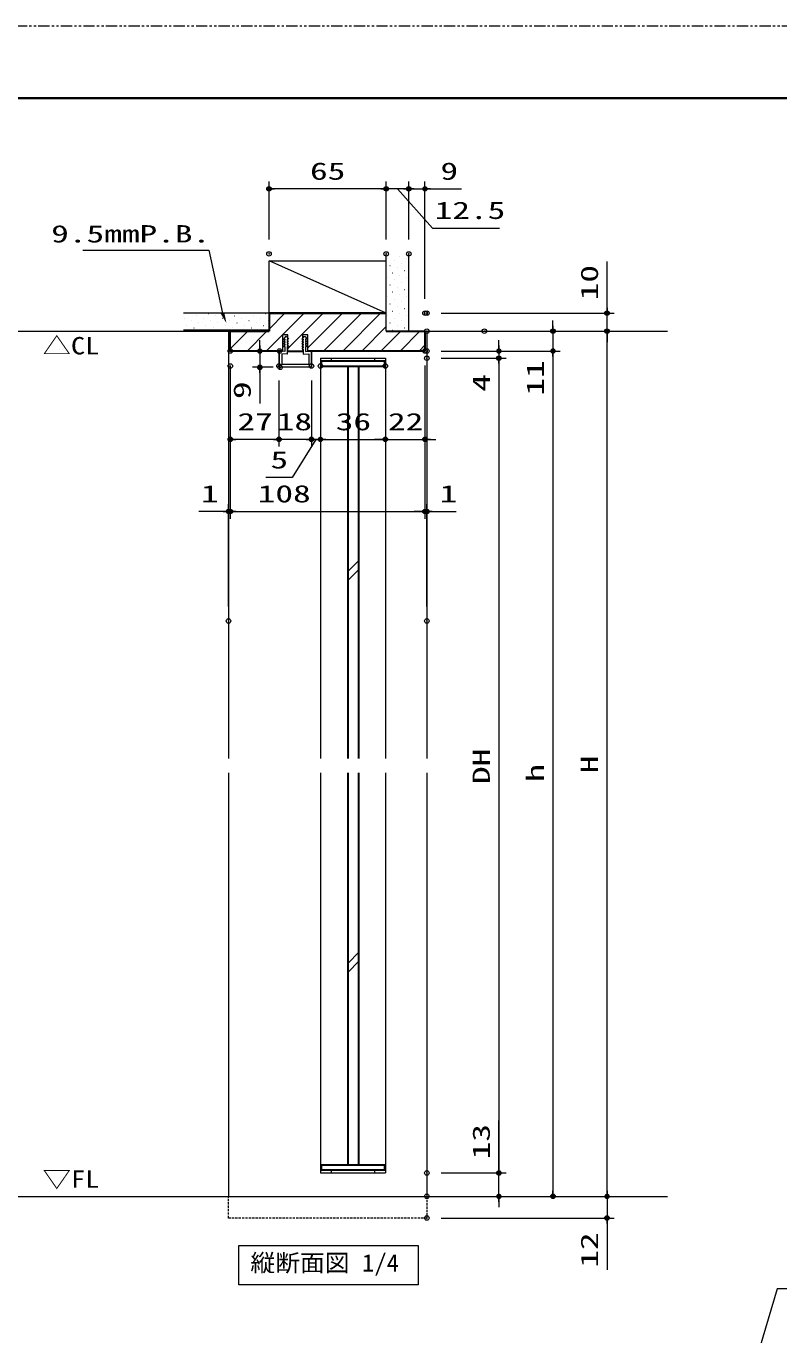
# Model space of a CAD drawing. Units: millimetres, scale not verified. Extents: x -1354 to 1306, y -607 to 607.
# Drawn here: x -788 to -371, y -132 to 594 of the extents above; entities that cross this region are included whole.
import ezdxf
from ezdxf.enums import TextEntityAlignment as Align

# ---------------------------------------------------------------- set-up
doc = ezdxf.new("R2010")
doc.units = ezdxf.units.MM
doc.header["$LTSCALE"] = 5
doc.header["$PDMODE"] = 32
doc.header["$PDSIZE"] = 2.5
doc.linetypes.add('USER1', pattern=[2.5, 1.25, -0.25, 0.25, -0.25, 0.25, -0.25])
doc.linetypes.add('USER2', pattern=[0.375, 0.25, -0.125])
for name, color, linetype, lineweight in [('0-1_線(黄)', 2, 'Continuous', 15), ('0-3_陰線', 4, 'USER1', 9), ('0-A_点線(黄)', 2, 'USER2', 15), ('0-D_線(白)', 7, 'Continuous', 30), ('1-0_線(水)', 4, 'Continuous', 9), ('1-1_寸法線', 3, 'Continuous', 13), ('1-2_ハッチング', 6, 'Continuous', 9), ('1-4_DEFPOINTS', 7, 'Continuous', 5), ('1-5_0', 3, 'Continuous', 25), ('1-6_図面枠', 7, 'Continuous', 35)]:
    doc.layers.add(name, color=color, linetype=linetype, lineweight=lineweight)
doc.styles.add('ＭＳ ゴシック', font='')
doc.styles.get('ＭＳ ゴシック').set_extended_font_data('MS Gothic')

# ---------------------------------------------------------------- blocks, each defined once
blk = doc.blocks.new('_DOT')
at = {"layer": '1-5_0'}
blk.add_line((-2.5, 0), (-5, 0), dxfattribs=at)
for points in [[(0, 0), (-2.5, 0), (-2.48, 0.313)], [(0, 0), (-2.48, -0.313), (-2.5, 0)], [(0, 0), (-2.48, 0.313), (-2.421, 0.622)], [(0, 0), (-2.421, -0.622), (-2.48, -0.313)], [(0, 0), (-2.421, 0.622), (-2.324, 0.92)], [(0, 0), (-2.324, -0.92), (-2.421, -0.622)], [(0, 0), (-2.324, 0.92), (-2.191, 1.204)], [(0, 0), (-2.191, -1.204), (-2.324, -0.92)], [(0, 0), (-2.191, 1.204), (-2.023, 1.469)], [(0, 0), (-2.023, -1.469), (-2.191, -1.204)], [(0, 0), (-2.023, 1.469), (-1.822, 1.711)], [(0, 0), (-1.822, -1.711), (-2.023, -1.469)], [(0, 0), (-1.822, 1.711), (-1.594, 1.926)], [(0, 0), (-1.594, -1.926), (-1.822, -1.711)], [(0, 0), (-1.594, 1.926), (-1.34, 2.111)], [(0, 0), (-1.34, -2.111), (-1.594, -1.926)], [(0, 0), (-1.34, 2.111), (-1.064, 2.262)], [(0, 0), (-1.064, -2.262), (-1.34, -2.111)], [(0, 0), (-1.064, 2.262), (-0.773, 2.378)], [(0, 0), (-0.773, -2.378), (-1.064, -2.262)], [(0, 0), (-0.773, 2.378), (-0.468, 2.456)], [(0, 0), (-0.468, -2.456), (-0.773, -2.378)], [(0, 0), (-0.468, 2.456), (-0.157, 2.495)], [(0, 0), (-0.157, -2.495), (-0.468, -2.456)], [(0, 0), (-0.157, 2.495), (0.157, 2.495)], [(0, 0), (0.157, -2.495), (-0.157, -2.495)], [(0, 0), (0.157, 2.495), (0.468, 2.456)], [(0, 0), (0.468, 2.456), (0.773, 2.378)], [(0, 0), (0.773, 2.378), (1.064, 2.262)], [(0, 0), (1.064, 2.262), (1.34, 2.111)], [(0, 0), (1.34, 2.111), (1.594, 1.926)], [(0, 0), (1.594, 1.926), (1.822, 1.711)], [(0, 0), (1.822, 1.711), (2.023, 1.469)], [(0, 0), (2.023, 1.469), (2.191, 1.204)], [(0, 0), (2.191, 1.204), (2.324, 0.92)], [(0, 0), (2.324, 0.92), (2.421, 0.622)], [(0, 0), (2.421, 0.622), (2.48, 0.313)], [(0, 0), (2.48, 0.313), (2.5, 0)], [(0, 0), (0.468, -2.456), (0.157, -2.495)], [(0, 0), (0.773, -2.378), (0.468, -2.456)], [(0, 0), (1.064, -2.262), (0.773, -2.378)], [(0, 0), (1.34, -2.111), (1.064, -2.262)], [(0, 0), (1.594, -1.926), (1.34, -2.111)], [(0, 0), (1.822, -1.711), (1.594, -1.926)], [(0, 0), (2.023, -1.469), (1.822, -1.711)], [(0, 0), (2.191, -1.204), (2.023, -1.469)], [(0, 0), (2.324, -0.92), (2.191, -1.204)], [(0, 0), (2.421, -0.622), (2.324, -0.92)], [(0, 0), (2.48, -0.313), (2.421, -0.622)], [(0, 0), (2.5, 0), (2.48, -0.313)]]:
    blk.add_solid(points, dxfattribs=at)

msp = doc.modelspace()

# ---------------------------------------------------------------- linework, layer by layer
at = {"layer": '0-1_線(黄)'}
for p, q in [((-588.722, 424.756), (-588.722, 467.643)), ((-576.222, 424.756), (-576.222, 467.643)), ((-588.722, 434.756), (-653.722, 463.756)), ((-653.722, 434.756), (-701.158, 434.756)), ((-932.03, 424.756), (-675.222, 424.756)), ((-567.222, 424.756), (-432.742, 424.756)), ((-1232.842, -55.244), (-432.742, -55.244))]:
    msp.add_line(p, q, dxfattribs=at)
msp.add_lwpolyline([(-653.722, 434.756), (-653.722, 463.756), (-588.722, 463.756)], dxfattribs=at)
msp.add_lwpolyline([(-670.51, -82.441), (-570.926, -82.441), (-570.926, -104.276), (-670.51, -104.276)], close=True, dxfattribs=at)
at = {"layer": '0-3_陰線'}
msp.add_line((387.036, 594), (-1292.964, 594), dxfattribs=at)
at = {"layer": '0-A_点線(黄)'}
msp.add_lwpolyline([(-566.222, -55.244), (-566.222, -67.244), (-676.222, -67.244), (-676.222, -55.244)], dxfattribs=at)
at = {"layer": '0-D_線(白)'}
for p, q in [((-653.722, 434.756), (-588.722, 434.756)), ((-588.722, 434.756), (-653.722, 434.756)), ((-653.722, 434.756), (-653.722, 424.756)), ((-675.222, 413.756), (-675.222, 424.756)), ((-675.222, 424.756), (-653.722, 424.756)), ((-588.722, 424.756), (-567.222, 424.756)), ((-646.222, 413.756), (-675.222, 413.756)), ((-643.222, 413.756), (-635.222, 413.756)), ((-609.922, 187.754), (-609.922, 405.256)), ((-603.922, 187.754), (-603.922, 405.256)), ((-609.922, -37.744), (-609.922, 179.758)), ((-603.922, -37.744), (-603.922, 179.758))]:
    msp.add_line(p, q, dxfattribs=at)
msp.add_lwpolyline([(-567.222, 424.756), (-567.222, 413.756), (-632.222, 413.756)], dxfattribs=at)
for points in [[(-624.722, 408.256), (-589.722, 408.256), (-589.722, 405.256), (-624.722, 405.256)], [(-624.722, -37.744), (-589.722, -37.744), (-589.722, -40.744), (-624.722, -40.744)]]:
    msp.add_lwpolyline(points, close=True, dxfattribs=at)
at = {"layer": '1-0_線(水)'}
for p, q in [((-653.722, 425.256), (-701.158, 425.256)), ((-676.222, 424.756), (-676.222, 187.736)), ((-635.222, 413.756), (-643.222, 413.756)), ((-625.222, 409.756), (-589.222, 409.756)), ((-625.222, 409.756), (-625.222, 187.736)), ((-619.222, 409.756), (-619.222, 408.256)), ((-595.222, 409.756), (-595.222, 408.256)), ((-589.222, 409.756), (-589.222, 187.736)), ((-603.922, 297.548), (-609.922, 291.548)), ((-603.922, 292.548), (-609.922, 286.548)), ((-676.222, 179.736), (-676.222, -55.244)), ((-625.222, 179.736), (-625.222, -42.244)), ((-589.222, 179.736), (-589.222, -42.244)), ((-566.222, 179.736), (-566.222, -55.244)), ((-603.922, 80.214), (-609.922, 74.214)), ((-603.922, 75.214), (-609.922, 69.214)), ((-625.222, -42.244), (-589.222, -42.244)), ((-625.222, -42.244), (-589.222, -42.244)), ((-619.222, -40.744), (-619.222, -42.244)), ((-595.222, -40.744), (-595.222, -42.244))]:
    msp.add_line(p, q, dxfattribs=at)
msp.add_lwpolyline([(-567.222, 424.756), (-566.222, 424.756), (-566.222, 187.736)], dxfattribs=at)
at = {"layer": '1-1_寸法線'}
for p, q in [((-653.722, 475.643), (-653.722, 507.756)), ((-591.722, 503.756), (-650.722, 503.756)), ((-591.722, 503.756), (-594.722, 503.756)), ((-588.722, 475.643), (-588.722, 507.756)), ((-588.722, 475.643), (-588.722, 507.756)), ((-576.222, 503.756), (-588.722, 503.756)), ((-576.222, 503.756), (-588.722, 503.756)), ((-579.222, 503.756), (-582.222, 503.756)), ((-576.222, 475.643), (-576.222, 507.756)), ((-576.222, 475.643), (-576.222, 507.756)), ((-576.222, 503.756), (-567.222, 503.756)), ((-573.222, 503.756), (-570.222, 503.756)), ((-567.222, 442.756), (-567.222, 507.756)), ((-564.222, 503.756), (-547.031, 503.756)), ((-466.222, 437.756), (-466.222, 463.518)), ((-558.222, 434.756), (-462.222, 434.756)), ((-496.222, 427.756), (-496.222, 430.756)), ((-466.222, 424.756), (-466.222, 434.756)), ((-644.672, 421.756), (-645.772, 420.267)), ((-644.072, 421.755), (-644.672, 421.756)), ((-644.072, 421.755), (-642.972, 420.267)), ((-634.372, 421.755), (-635.472, 420.267)), ((-634.372, 421.755), (-633.772, 421.756)), ((-633.772, 421.756), (-632.672, 420.267)), ((-558.222, 424.756), (-492.222, 424.756)), ((-558.222, 424.756), (-462.222, 424.756)), ((-526.27, 424.756), (-462.222, 424.756)), ((-496.222, 424.756), (-496.222, 413.756)), ((-466.222, -52.244), (-466.222, 421.756)), ((-466.222, 421.756), (-466.222, 418.756)), ((-658.843, 416.755), (-658.843, 419.755)), ((-645.772, 420.267), (-645.022, 420.267)), ((-645.022, 419.767), (-645.772, 418.967)), ((-645.772, 418.967), (-645.022, 418.967)), ((-645.022, 418.467), (-645.772, 417.667)), ((-645.772, 417.667), (-645.022, 417.667)), ((-645.022, 417.167), (-645.772, 416.367)), ((-645.772, 416.367), (-645.022, 416.367)), ((-645.022, 420.267), (-645.022, 419.767)), ((-645.022, 418.967), (-645.022, 418.467)), ((-645.022, 417.667), (-645.022, 417.167)), ((-645.022, 416.367), (-645.022, 413.45)), ((-643.722, 420.267), (-643.722, 419.767)), ((-642.972, 420.267), (-643.722, 420.267)), ((-643.722, 419.767), (-642.972, 418.967)), ((-643.722, 418.967), (-643.722, 418.467)), ((-642.972, 418.967), (-643.722, 418.967)), ((-643.722, 418.467), (-642.972, 417.667)), ((-643.722, 417.667), (-643.722, 417.167)), ((-642.972, 417.667), (-643.722, 417.667)), ((-643.722, 417.167), (-642.972, 416.367)), ((-643.722, 416.367), (-643.722, 415.58)), ((-642.972, 416.367), (-643.722, 416.367)), ((-643.067, 414.763), (-643.722, 415.58)), ((-643.722, 414.763), (-643.722, 412.04)), ((-643.714, 414.763), (-643.067, 414.763)), ((-643.222, 413.756), (-643.222, 414.006)), ((-635.472, 420.267), (-634.722, 420.267)), ((-634.722, 419.767), (-635.472, 418.967)), ((-635.472, 418.967), (-634.722, 418.967)), ((-634.722, 418.467), (-635.472, 417.667)), ((-635.472, 417.667), (-634.722, 417.667)), ((-634.722, 417.167), (-635.472, 416.367)), ((-635.472, 416.367), (-634.722, 416.367)), ((-635.376, 414.763), (-634.722, 415.58)), ((-634.729, 414.763), (-635.376, 414.763)), ((-635.222, 413.756), (-635.222, 414.006)), ((-634.722, 420.267), (-634.722, 419.767)), ((-634.722, 418.967), (-634.722, 418.467)), ((-634.722, 417.667), (-634.722, 417.167)), ((-634.722, 416.367), (-634.722, 415.58)), ((-634.722, 414.763), (-634.722, 412.04)), ((-633.422, 420.267), (-633.422, 419.767)), ((-632.672, 420.267), (-633.422, 420.267)), ((-633.422, 419.767), (-632.672, 418.967)), ((-633.422, 418.967), (-633.422, 418.467)), ((-632.672, 418.967), (-633.422, 418.967)), ((-633.422, 418.467), (-632.672, 417.667)), ((-633.422, 417.667), (-633.422, 417.167)), ((-632.672, 417.667), (-633.422, 417.667)), ((-633.422, 417.167), (-632.672, 416.367)), ((-633.422, 416.367), (-633.422, 413.45)), ((-632.672, 416.367), (-633.422, 416.367)), ((-526.222, 416.756), (-526.222, 419.756)), ((-651.91, 413.755), (-662.843, 413.755)), ((-658.843, 413.755), (-658.843, 404.755)), ((-648.222, 413.456), (-648.222, 405.455)), ((-648.072, 413.456), (-648.072, 405.455)), ((-645.022, 413.449), (-647.916, 413.606)), ((-646.42, 413.696), (-647.91, 413.755)), ((-643.722, 412.045), (-646.722, 412.207)), ((-646.722, 412.207), (-646.722, 406.255)), ((-634.722, 412.04), (-631.722, 412.207)), ((-633.422, 413.45), (-630.528, 413.606)), ((-632.024, 413.696), (-630.534, 413.755)), ((-630.372, 413.456), (-630.372, 405.455)), ((-630.222, 413.456), (-630.222, 405.455)), ((-558.222, 413.756), (-492.222, 413.756)), ((-558.222, 413.756), (-522.222, 413.756)), ((-558.222, 413.756), (-492.222, 413.756)), ((-558.222, 409.756), (-522.222, 409.756)), ((-558.222, 409.756), (-522.222, 409.756)), ((-526.222, 413.756), (-526.222, 409.756)), ((-526.222, 406.756), (-526.222, 388.613)), ((-526.222, 406.756), (-526.222, -39.244)), ((-496.222, 410.756), (-496.222, 387.851)), ((-496.222, 410.756), (-496.222, -52.244)), ((-675.222, 405.756), (-675.222, 320.755)), ((-675.222, 405.756), (-675.222, 320.755)), ((-651.522, 404.755), (-662.843, 404.755)), ((-658.843, 401.755), (-658.843, 384.565)), ((-630.922, 404.905), (-647.522, 404.905)), ((-630.922, 404.755), (-647.522, 404.755)), ((-567.222, 405.756), (-567.222, 360.755)), ((-567.222, 405.756), (-567.222, 320.755)), ((-567.222, 405.756), (-567.222, 320.755)), ((-675.222, 397.455), (-675.222, 360.755)), ((-648.222, 397.455), (-648.222, 360.755)), ((-648.222, 397.455), (-648.222, 360.755)), ((-630.222, 397.455), (-630.222, 360.755)), ((-630.222, 397.455), (-630.222, 360.755)), ((-625.222, 397.455), (-625.222, 360.755)), ((-625.222, 397.455), (-625.222, 360.755)), ((-589.222, 397.455), (-589.222, 360.755)), ((-589.222, 397.455), (-589.222, 360.755)), ((-651.222, 364.755), (-672.222, 364.755)), ((-651.222, 364.755), (-654.222, 364.755)), ((-630.222, 364.755), (-648.222, 364.755)), ((-633.222, 364.755), (-636.222, 364.755)), ((-625.222, 364.755), (-630.222, 364.755)), ((-625.222, 364.755), (-630.222, 364.755)), ((-627.222, 364.755), (-624.222, 364.755)), ((-622.222, 364.755), (-592.222, 364.755)), ((-622.222, 364.755), (-619.222, 364.755)), ((-592.222, 364.755), (-595.222, 364.755)), ((-589.222, 364.755), (-567.222, 364.755)), ((-564.222, 364.755), (-561.222, 364.755)), ((-676.222, 272.005), (-676.222, 328.755)), ((-566.222, 272.005), (-566.222, 328.755)), ((-679.222, 324.755), (-692.603, 324.755)), ((-675.222, 324.755), (-676.222, 324.755)), ((-672.222, 324.755), (-570.222, 324.755)), ((-672.222, 324.755), (-669.222, 324.755)), ((-570.222, 324.755), (-573.222, 324.755)), ((-567.222, 324.755), (-566.222, 324.755)), ((-563.222, 324.755), (-549.841, 324.755)), ((-526.222, -39.244), (-526.222, -13.101)), ((-558.222, -42.244), (-522.222, -42.244)), ((-558.222, -42.244), (-522.222, -42.244)), ((-526.222, -55.244), (-526.222, -42.244)), ((-466.222, -52.244), (-466.222, -49.244)), ((-558.222, -55.244), (-522.222, -55.244)), ((-558.222, -55.244), (-462.222, -55.244)), ((-558.222, -55.244), (-492.222, -55.244)), ((-558.222, -55.244), (-462.222, -55.244)), ((-466.222, -55.244), (-466.222, -67.244)), ((-526.222, -58.244), (-526.222, -61.244)), ((-558.222, -67.244), (-462.222, -67.244)), ((-466.222, -70.244), (-466.222, -96.006))]:
    msp.add_line(p, q, dxfattribs=at)
for points in [[(-582.472, 503.756), (-563.004, 481.999), (-525.956, 481.999)], [(-757.046, 469.719), (-687.179, 469.719), (-679.534, 434.791)], [(-643.222, 413.756), (-643.222, 422.756), (-646.222, 422.756), (-646.222, 413.756)], [(-632.222, 413.756), (-632.222, 422.756), (-635.222, 422.756), (-635.222, 413.756)], [(-631.722, 412.207), (-631.722, 406.255), (-646.722, 406.255)], [(-627.722, 364.755), (-640.847, 343.581), (-655.514, 343.581)], [(-116.242, -106.591), (-371.805, -106.591), (-415.634, -254.356)]]:
    msp.add_lwpolyline(points, dxfattribs=at)
for centre, radius, start, end in [((-647.922, 413.456), 0.3, 87.72528, 180), ((-647.922, 413.456), 0.15, 87.72528, 180), ((-630.522, 413.456), 0.3, 0, 92.27472), ((-630.522, 413.456), 0.15, 0, 92.27472), ((-647.522, 405.455), 0.7, 180, 270), ((-647.522, 405.455), 0.55, 180, 270), ((-630.922, 405.455), 0.55, 270, 0), ((-630.922, 405.455), 0.7, 270, 0)]:
    msp.add_arc(centre, radius, start, end, dxfattribs=at)
msp.add_solid([(-677.351, 429.202), (-680.505, 434.412), (-678.564, 435.17)], dxfattribs=at)
at = {"layer": '1-2_ハッチング'}
for p, q in [((-587.994, 465.136), (-587.944, 465.136)), ((-581.365, 466.462), (-581.315, 466.462)), ((-577.388, 465.136), (-577.338, 465.136)), ((-586.668, 461.159), (-586.618, 461.159)), ((-584.017, 463.811), (-583.967, 463.811)), ((-582.691, 459.833), (-582.641, 459.833)), ((-580.039, 462.485), (-579.989, 462.485)), ((-578.714, 458.507), (-578.664, 458.507)), ((-587.994, 454.53), (-587.944, 454.53)), ((-586.668, 450.552), (-586.618, 450.552)), ((-585.343, 457.181), (-585.293, 457.181)), ((-584.017, 453.204), (-583.967, 453.204)), ((-581.365, 455.856), (-581.315, 455.856)), ((-580.039, 451.878), (-579.989, 451.878)), ((-577.388, 454.53), (-577.338, 454.53)), ((-587.994, 443.923), (-587.944, 443.923)), ((-585.343, 446.575), (-585.293, 446.575)), ((-582.691, 449.227), (-582.641, 449.227)), ((-581.365, 445.249), (-581.315, 445.249)), ((-578.714, 447.901), (-578.664, 447.901)), ((-577.388, 443.923), (-577.338, 443.923)), ((-586.668, 439.946), (-586.618, 439.946)), ((-585.343, 435.968), (-585.293, 435.968)), ((-584.017, 442.597), (-583.967, 442.597)), ((-582.691, 438.62), (-582.641, 438.62)), ((-580.039, 441.272), (-579.989, 441.272)), ((-578.714, 437.294), (-578.664, 437.294)), ((-700.689, 431.991), (-700.639, 431.991)), ((-698.038, 434.642), (-697.988, 434.642)), ((-696.712, 430.665), (-696.662, 430.665)), ((-694.06, 433.317), (-694.01, 433.317)), ((-692.734, 429.339), (-692.684, 429.339)), ((-690.083, 431.991), (-690.033, 431.991)), ((-687.431, 434.642), (-687.381, 434.642)), ((-686.105, 430.665), (-686.055, 430.665)), ((-683.454, 433.317), (-683.404, 433.317)), ((-682.128, 429.339), (-682.078, 429.339)), ((-679.476, 431.991), (-679.426, 431.991)), ((-676.825, 434.642), (-676.775, 434.642)), ((-675.499, 430.665), (-675.449, 430.665)), ((-672.847, 433.317), (-672.797, 433.317)), ((-671.521, 429.339), (-671.471, 429.339)), ((-668.87, 431.991), (-668.82, 431.991)), ((-666.218, 434.642), (-666.168, 434.642)), ((-664.892, 430.665), (-664.842, 430.665)), ((-662.241, 433.317), (-662.191, 433.317)), ((-660.915, 429.339), (-660.865, 429.339)), ((-658.263, 431.991), (-658.213, 431.991)), ((-655.611, 434.642), (-655.561, 434.642)), ((-655.285, 413.756), (-634.285, 434.756)), ((-654.286, 430.665), (-654.236, 430.665)), ((-653.722, 425.926), (-644.892, 434.756)), ((-643.222, 415.212), (-623.678, 434.756)), ((-632.222, 415.606), (-613.072, 434.756)), ((-623.465, 413.756), (-602.465, 434.756)), ((-612.859, 413.756), (-591.859, 434.756)), ((-587.994, 433.317), (-587.944, 433.317)), ((-586.668, 429.339), (-586.618, 429.339)), ((-584.017, 431.991), (-583.967, 431.991)), ((-581.365, 434.642), (-581.315, 434.642)), ((-580.039, 430.665), (-579.989, 430.665)), ((-577.388, 433.317), (-577.338, 433.317)), ((-699.364, 428.013), (-699.314, 428.013)), ((-695.386, 426.687), (-695.336, 426.687)), ((-691.409, 425.362), (-691.359, 425.362)), ((-688.757, 428.013), (-688.707, 428.013)), ((-684.78, 426.687), (-684.73, 426.687)), ((-680.802, 425.362), (-680.752, 425.362)), ((-678.15, 428.013), (-678.1, 428.013)), ((-675.222, 415.032), (-665.498, 424.756)), ((-674.173, 426.687), (-674.123, 426.687)), ((-670.195, 425.362), (-670.145, 425.362)), ((-667.544, 428.013), (-667.494, 428.013)), ((-665.892, 413.756), (-654.892, 424.756)), ((-663.566, 426.687), (-663.516, 426.687)), ((-659.589, 425.362), (-659.539, 425.362)), ((-656.937, 428.013), (-656.887, 428.013)), ((-602.252, 413.756), (-588.722, 427.286)), ((-591.645, 413.756), (-580.645, 424.756)), ((-585.343, 425.362), (-585.293, 425.362)), ((-582.691, 428.013), (-582.641, 428.013)), ((-581.039, 413.756), (-570.039, 424.756)), ((-578.714, 426.687), (-578.664, 426.687)), ((-570.432, 413.756), (-567.222, 416.966))]:
    msp.add_line(p, q, dxfattribs=at)
at = {"layer": '1-4_DEFPOINTS'}
for p in [(-653.722, 503.756), (-588.722, 503.756), (-576.222, 503.756), (-653.722, 467.643), (-588.722, 467.643), (-576.222, 467.643), (-567.222, 434.756), (-566.222, 434.756), (-466.222, 434.756), (-566.222, 424.756), (-534.27, 424.756), (-496.222, 424.756), (-466.222, 424.756), (-675.222, 413.756), (-675.222, 413.756), (-647.91, 413.755), (-567.222, 413.756), (-566.222, 413.756), (-675.222, 405.455), (-648.222, 405.455), (-648.222, 405.455), (-630.222, 405.455), (-625.222, 405.455), (-589.222, 405.455), (-566.222, 409.756), (-526.222, 409.756), (-658.843, 404.755), (-647.522, 404.755), (-675.222, 364.755), (-648.222, 364.755), (-630.222, 364.755), (-589.222, 364.755), (-567.222, 364.755), (-675.222, 324.755), (-567.222, 324.755), (-566.222, 324.755), (-676.222, 264.005), (-566.222, 264.005), (-566.222, -42.244), (-526.222, -42.244), (-526.222, -42.244), (-566.222, -55.244), (-496.222, -55.244), (-566.222, -67.244), (-466.222, -67.244)]:
    msp.add_point(p, dxfattribs=at)
at = {"layer": '1-6_図面枠'}
msp.add_lwpolyline([(-1252.964, -554), (347.036, -554), (347.036, 554), (-1252.964, 554)], close=True, dxfattribs=at)

# ---------------------------------------------------------------- block references
at = {"layer": '1-1_寸法線', "xscale": 0.6, "yscale": 0.6}
for p, rotation in [((-653.722, 503.756), 180), ((-576.222, 503.756), 180), ((-567.222, 503.756), 180), ((-466.222, 434.756), 270), ((-496.222, 424.756), 270), ((-466.222, 424.756), 90), ((-466.222, 424.756), 90), ((-658.843, 413.755), 270), ((-526.222, 413.756), 270), ((-496.222, 413.756), 90), ((-496.222, 413.756), 90), ((-526.222, 409.756), 90), ((-526.222, 409.756), 90), ((-658.843, 404.755), 90), ((-675.222, 364.755), 180), ((-630.222, 364.755), 180), ((-625.222, 364.755), 180), ((-625.222, 364.755), 180), ((-567.222, 364.755), 180), ((-675.222, 324.755), 180), ((-675.222, 324.755), 180), ((-566.222, 324.755), 180), ((-526.222, -42.244), 270), ((-526.222, -42.244), 270), ((-526.222, -55.244), 90), ((-496.222, -55.244), 270), ((-466.222, -55.244), 270), ((-466.222, -55.244), 270), ((-466.222, -67.244), 90)]:
    msp.add_blockref('_DOT', p, dxfattribs=dict(at, rotation=rotation))
for p in [(-588.722, 503.756), (-588.722, 503.756), (-576.222, 503.756), (-648.222, 364.755), (-648.222, 364.755), (-630.222, 364.755), (-589.222, 364.755), (-589.222, 364.755), (-676.222, 324.755), (-567.222, 324.755), (-567.222, 324.755)]:
    msp.add_blockref('_DOT', p, dxfattribs=at)

# ---------------------------------------------------------------- texts
at = {"layer": '0-1_線(黄)', "style": 'ＭＳ ゴシック'}
for s, height, width, p in [('△CL', 9.621, 1.2, (-779.351, 409.024)), ('▽FL', 9.621, 1.2, (-779.351, -53.386)), ('縦断面図 1/4', 9.604, 1.05, (-664.088, -99.819))]:
    msp.add_text(s, height=height, dxfattribs=dict(at, width=width)).set_placement(p, align=Align.BOTTOM_LEFT)
at = {"layer": '1-1_寸法線', "style": 'ＭＳ ゴシック', "width": 1.5}
for s, p in [('65', (-630.984, 505.905)), ('9', (-558.65, 505.905)), ('12.5', (-561.861, 484.149)), ('9.5mmP.B.', (-774.579, 471.116)), ('27', (-671.245, 366.905)), ('18', (-649.46, 366.905)), ('36', (-616.745, 366.905)), ('22', (-587.745, 366.905)), ('5', (-652.942, 345.731)), ('1', (-691.46, 326.905)), ('108', (-659.999, 326.905)), ('1', (-559.079, 326.905))]:
    msp.add_text(s, height=9.604, dxfattribs=at).set_placement(p, align=Align.BOTTOM_LEFT)
for s, p in [('10', (-468.371, 441.899)), ('11', (-498.371, 388.994)), ('4', (-528.371, 391.184)), ('9', (-660.993, 387.136)), ('DH', (-528.371, 173.518)), ('h', (-498.371, 174.732)), ('H', (-468.371, 179.518)), ('13', (-528.371, -34.721)), ('12', (-468.371, -94.863))]:
    msp.add_text(s, height=9.604, rotation=90, dxfattribs=at).set_placement(p, align=Align.BOTTOM_LEFT)

doc.saveas('drawing.dxf')
